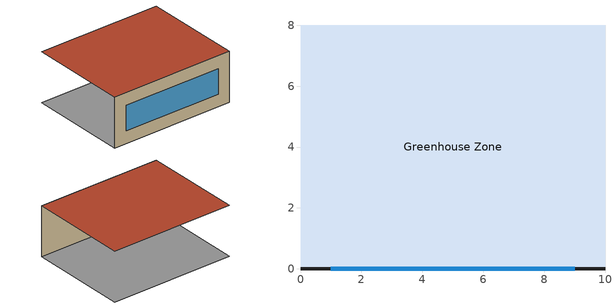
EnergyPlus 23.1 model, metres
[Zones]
Greenhouse Zone
 floor ground (Greenhouse Floor): 0,0 10,0 10,8 0,8 z0
 wall outside (Greenhouse Glazing Construction): 0,0 10,0 z0:4
 window (Greenhouse Glazing Construction): 1,0 9,0 z1:3
 roof outside (Greenhouse Glazing Construction): 0,0 0,8 10,8 10,0 z4
[Building]
Greenhouse Template: North Axis {deg}=0; Terrain=City; Loads Convergence Tolerance Value=0.04; Temperature Convergence Tolerance Value {deltaC}=0.4; Solar Distribution=FullExterior; Maximum Number of Warmup Days=25
[Site:Location]
Simplified Greenhouse: Latitude {deg}=41.39; Longitude {deg}=2.17; Time Zone {hr}=1; Elevation {m}=10
[Material]
Greenhouse Floor: Roughness=MediumSmooth; Thickness {m}=0.2; Conductivity {W/m-K}=1.4; Density {kg/m3}=1800; Specific Heat {J/kg-K}=800; Thermal Absorptance=0.9; Solar Absorptance=0.7; Visible Absorptance=0.7
[WindowMaterial:SimpleGlazingSystem]
Greenhouse Glazing: U-Factor {W/m2-K}=2.7; Solar Heat Gain Coefficient=0.7; Visible Transmittance=0.78
[Construction]
Greenhouse Glazing Construction: Greenhouse Glazing
[Zone]
Greenhouse Zone: 0, 0, 0, 1, 1, autocalculate, autocalculate
[ZoneInfiltration:DesignFlowRate]
Greenhouse Infiltration: Greenhouse Zone, Always On, AirChanges/Hour, 0.2, 0, 0, 0, 0
[ZoneVentilation:DesignFlowRate]
Greenhouse Natural Ventilation: Greenhouse Zone, Always On, AirChanges/Hour, 3, 0, 0, 0, 0, -100, 100, 0, -100, 100
[WindowShadingControl]
Greenhouse Shading: Fenestration Surface 1=Greenhouse South Window; Shading Type=InteriorShade; Shading Control Type=OnIfHighSolarOnWindow; Schedule=Greenhouse Shade Fraction; Setpoint {W/m2}=No; Shading Control Is Scheduled=No
[ZoneHVAC:IdealLoadsAirSystem]
Greenhouse Ideal Loads: Zone=Greenhouse Zone; Maximum Heating Supply Air Temperature {C}=45; Maximum Heating Supply Air Humidity Ratio {kgWater/kgDryAir}=0.015; Minimum Cooling Supply Air Temperature {C}=12; Minimum Cooling Supply Air Humidity Ratio {kgWater/kgDryAir}=0.009; Heating Limit=NoLimit; Cooling Limit=NoLimit; Dehumidification Control Type=NoOutdoorAir; Cooling Sensible Heat Ratio=0; Humidification Control Type=None; Humidification Setpoint {kgWater/kgDryAir}=0; Outdoor Air Flow Rate per Person {m3/s-person}=0; Outdoor Air Flow Rate per Zone Floor Area {m3/s-m2}=0; Outdoor Air Flow Rate per Zone {m3/s}=0; Outdoor Air Flow Rate per Zone ACH {1/hr}=0; Demand Controlled Ventilation Type=None; Outdoor Air Economizer Type=No
[Schedule:Constant]
Name | Hourly Value
Always On | 1
Greenhouse Shade Fraction | 0
